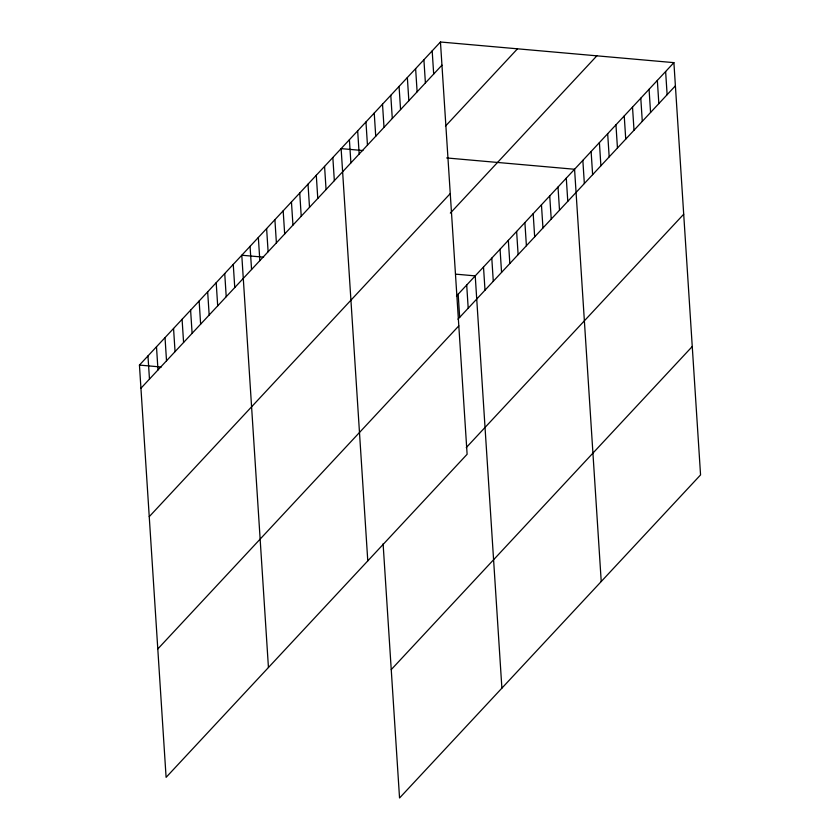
<?xml version="1.0" encoding="UTF-8"?>
<svg xmlns="http://www.w3.org/2000/svg" width="840" height="840" viewBox="0 0 840 840"><rect width="100%" height="100%" fill="white"/><g stroke="black" fill="none" stroke-linecap="round" stroke-linejoin="round"><path stroke-width="1.26" d="M440.454 42L467.114 454.272L166.1 777.357L139.44 365.085L440.454 42L673.9 62.643L700.56 474.915L399.546 798L383.103 543.795M140.931 388.258L441.956 65.174M445.473 126.116L517.493 48.815M149.237 516.663L450.261 193.578M450.345 213.097L596.862 55.829M456.467 296.016L673.9 62.643M457.968 319.19L675.402 85.817M157.794 648.963L458.819 325.868M466.263 447.594L683.707 214.21M391.241 669.596L692.255 346.51M362.943 150.549L341.124 148.617L367.784 560.889M446.681 157.952L574.571 169.26L601.23 581.532M263.613 257.166L241.784 255.234L268.443 667.506M455.973 274.176L475.23 275.877L501.89 688.149M139.44 365.085L161.27 367.017M665.626 71.526L667.128 94.7M657.342 80.409L658.844 103.583M649.068 89.292L650.57 112.466M640.794 98.175L642.285 121.349M632.51 107.069L634.011 130.242M624.236 115.952L625.737 139.125M615.951 124.835L617.452 148.008M607.677 133.718L609.178 156.891M599.403 142.601L600.894 165.774M591.119 151.494L592.62 174.667M582.845 160.377L584.346 183.55M566.286 178.143L567.788 201.316M558.012 187.026L559.503 210.2M549.727 195.919L551.229 219.093M541.453 204.803L542.955 227.976M533.18 213.685L534.67 236.859M524.895 222.569L526.397 245.742M516.621 231.452L518.123 254.625M508.337 240.334L509.838 263.508M500.062 249.228L501.564 272.401M491.788 258.111L493.28 281.284M483.504 266.994L485.006 290.168M466.704 285.033L468.195 308.207M458.168 294.189L459.669 317.363M432.18 50.883L433.681 74.056M423.906 59.766L425.397 82.939M415.622 68.66L417.123 91.833M407.348 77.543L408.849 100.716M399.063 86.425L400.565 109.599M390.789 95.308L392.291 118.482M382.515 104.192L384.006 127.365M374.231 113.075L375.732 136.248M365.957 121.968L367.458 145.142M357.672 130.851L359.173 154.025M349.398 139.734L350.899 162.907M332.84 157.5L334.341 180.673M324.566 166.394L326.067 189.567M316.292 175.277L317.782 198.45M308.007 184.159L309.508 207.333M299.733 193.042L301.224 216.216M291.449 201.925L292.95 225.099M283.175 210.819L284.676 233.993M274.901 219.702L276.392 242.876M266.616 228.585L268.118 251.759M258.342 237.468L259.844 260.642M250.058 246.351L251.559 269.524M233.258 264.39L234.759 287.564M224.732 273.546L226.222 296.719M216.195 282.702L217.697 305.875M207.669 291.858L209.171 315.031M199.143 301.014L200.634 324.188M190.607 310.159L192.108 333.333M182.081 319.316L183.582 342.489M173.554 328.471L175.056 351.645M165.028 337.628L166.52 360.801M156.492 346.784L157.994 369.957M147.966 355.94L149.468 379.113"/></g></svg>
